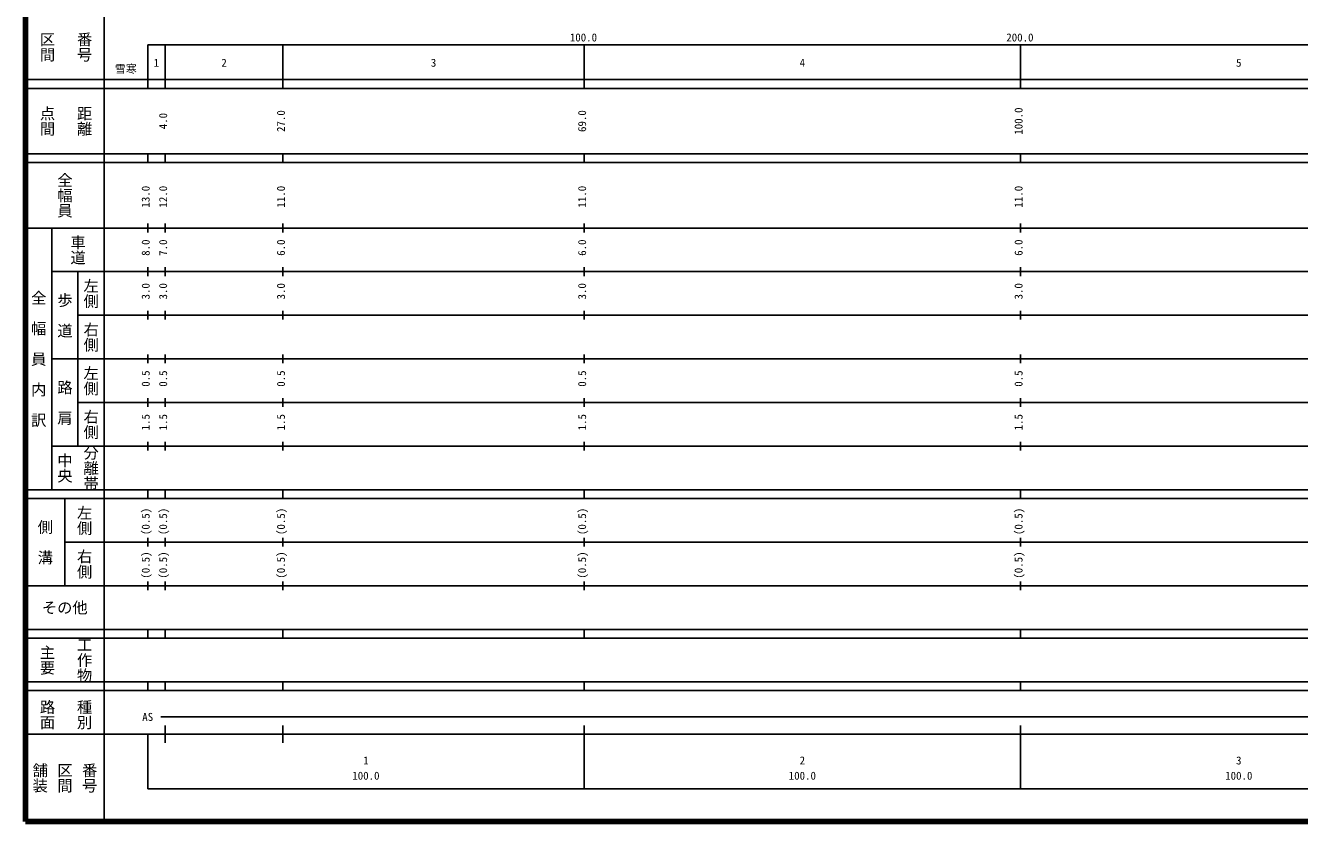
# Model space of a CAD drawing. Units: millimetres on the paper, enlarged 1000 times. Extents: x 40000 to 680000, y 20000 to 380000.
# Drawn here: x 40000 to 331912, y 20000 to 202409 of the extents above; entities that cross this region are included whole.
import ezdxf
from ezdxf.enums import TextEntityAlignment as Align

# ---------------------------------------------------------------- set-up
doc = ezdxf.new("R2010")
doc.units = ezdxf.units.MM
doc.header["$LTSCALE"] = 1000
doc.layers.add('M-TTL', color=2, linetype='Continuous', lineweight=140)
doc.layers.add('M-TTL-BAND', color=7, linetype='Continuous', lineweight=25)
doc.styles.add('@ＭＳ ゴシック', font='')
doc.styles.add('ＭＳ ゴシック', font='')
doc.styles.get('@ＭＳ ゴシック').set_extended_font_data('@MS Gothic')
doc.styles.get('ＭＳ ゴシック').set_extended_font_data('MS Gothic')

msp = doc.modelspace()

# ---------------------------------------------------------------- linework, layer by layer
at = {"layer": 'M-TTL'}
for p, q in [((40000, 380000), (40000, 20000)), ((40000, 20000), (680000, 20000))]:
    msp.add_line(p, q, dxfattribs=at)
at = {"layer": 'M-TTL-BAND'}
for p, q in [((58000, 370000), (58000, 20000)), ((68000, 198000), (579000, 198000)), ((68000, 198000), (68000, 188000)), ((72000, 188000), (72000, 198000)), ((99000, 188000), (99000, 198000)), ((168000, 188000), (168000, 198000)), ((268000, 188000), (268000, 198000)), ((40000, 190000), (579000, 190000)), ((40000, 188000), (579000, 188000)), ((40000, 173000), (579000, 173000)), ((68000, 171000), (68000, 173000)), ((72000, 171000), (72000, 173000)), ((99000, 171000), (99000, 173000)), ((168000, 171000), (168000, 173000)), ((268000, 171000), (268000, 173000)), ((40000, 171000), (579000, 171000)), ((40000, 156000), (579000, 156000)), ((46000, 96000), (46000, 156000)), ((68000, 155000), (68000, 157000)), ((72000, 155000), (72000, 157000)), ((99000, 155000), (99000, 157000)), ((168000, 155000), (168000, 157000)), ((268000, 155000), (268000, 157000)), ((46000, 146000), (579000, 146000)), ((52000, 146000), (52000, 106000)), ((68000, 145000), (68000, 147000)), ((72000, 145000), (72000, 147000)), ((99000, 145000), (99000, 147000)), ((168000, 145000), (168000, 147000)), ((268000, 145000), (268000, 147000)), ((52000, 136000), (579000, 136000)), ((68000, 135000), (68000, 137000)), ((72000, 135000), (72000, 137000)), ((99000, 135000), (99000, 137000)), ((168000, 135000), (168000, 137000)), ((268000, 135000), (268000, 137000)), ((46000, 126000), (579000, 126000)), ((68000, 125000), (68000, 127000)), ((72000, 125000), (72000, 127000)), ((99000, 125000), (99000, 127000)), ((168000, 125000), (168000, 127000)), ((268000, 125000), (268000, 127000)), ((68000, 115000), (68000, 117000)), ((72000, 115000), (72000, 117000)), ((99000, 115000), (99000, 117000)), ((168000, 115000), (168000, 117000)), ((268000, 115000), (268000, 117000)), ((52000, 116000), (579000, 116000)), ((46000, 106000), (579000, 106000)), ((68000, 105000), (68000, 107000)), ((72000, 105000), (72000, 107000)), ((99000, 105000), (99000, 107000)), ((168000, 105000), (168000, 107000)), ((268000, 105000), (268000, 107000)), ((40000, 96000), (579000, 96000)), ((40000, 94000), (579000, 94000)), ((49000, 94000), (49000, 74000)), ((68000, 94000), (68000, 96000)), ((72000, 94000), (72000, 96000)), ((99000, 94000), (99000, 96000)), ((168000, 94000), (168000, 96000)), ((268000, 94000), (268000, 96000)), ((68000, 83000), (68000, 85000)), ((72000, 83000), (72000, 85000)), ((99000, 83000), (99000, 85000)), ((168000, 83000), (168000, 85000)), ((268000, 83000), (268000, 85000)), ((49000, 84000), (579000, 84000)), ((40000, 74000), (579000, 74000)), ((68000, 73000), (68000, 75000)), ((72000, 73000), (72000, 75000)), ((99000, 73000), (99000, 75000)), ((168000, 73000), (168000, 75000)), ((268000, 73000), (268000, 75000)), ((40000, 64000), (579000, 64000)), ((40000, 62000), (579000, 62000)), ((68000, 62000), (68000, 64000)), ((72000, 62000), (72000, 64000)), ((99000, 62000), (99000, 64000)), ((168000, 62000), (168000, 64000)), ((268000, 62000), (268000, 64000)), ((40000, 52000), (579000, 52000)), ((40000, 50000), (579000, 50000)), ((68000, 50000), (68000, 52000)), ((72000, 50000), (72000, 52000)), ((99000, 50000), (99000, 52000)), ((168000, 50000), (168000, 52000)), ((268000, 50000), (268000, 52000)), ((71000, 44000), (565000, 44000)), ((72000, 38000), (72000, 42000)), ((99000, 38000), (99000, 42000)), ((168000, 27500), (168000, 42000)), ((268000, 27500), (268000, 42000)), ((40000, 40000), (579000, 40000)), ((68000, 40000), (68000, 27500)), ((68000, 27500), (579000, 27500))]:
    msp.add_line(p, q, dxfattribs=at)

# ---------------------------------------------------------------- texts
at = {"layer": 'M-TTL-BAND', "style": '@ＭＳ ゴシック'}
for s, p in [('区間', (45000, 197500)), ('番号', (53500, 197500)), ('点間', (45000, 180500)), ('距離', (53500, 180500)), ('全幅員', (49000, 163500)), ('車道', (52000, 151000)), ('左側', (55000, 141000)), ('全\u3000幅\u3000員\u3000内\u3000訳', (43000, 126000)), ('歩\u3000道', (49000, 136000)), ('右側', (55000, 131000)), ('左側', (55000, 121000)), ('路\u3000肩', (49000, 116000)), ('右側', (55000, 111000)), ('分離帯', (55000, 101000)), ('中央', (49000, 101000)), ('左側', (53500, 89000)), ('側\u3000溝', (44500, 84000)), ('右側', (53500, 79000)), ('工作物', (53500, 57000)), ('主要', (45000, 57000)), ('路面', (45000, 44500)), ('種別', (53500, 44500)), ('舗装', (43333, 30000)), ('区間', (49000, 30000)), ('番号', (54667, 30000))]:
    msp.add_text(s, height=2566, rotation=270, dxfattribs=at).set_placement(p, align=Align.MIDDLE_CENTER)
at = {"layer": 'M-TTL-BAND', "style": 'ＭＳ ゴシック'}
for s, p in [('100.0', (167844, 198195)), ('200.0', (267844, 198195)), ('1', (70000, 192405)), ('2', (85500, 192405)), ('3', (133500, 192405)), ('4', (218000, 192405)), ('5', (318000, 192405)), ('AS', (68000, 42500)), ('1', (118000, 32523)), ('2', (218000, 32523)), ('3', (318000, 32523)), ('100.0', (118000, 29033)), ('100.0', (218000, 29033)), ('100.0', (318000, 29033))]:
    msp.add_text(s, height=1833, dxfattribs=at).set_placement(p, align=Align.BOTTOM_CENTER)
msp.add_text('雪寒', height=1833, dxfattribs=at).set_placement((65500, 191000), align=Align.BOTTOM_RIGHT)
for s, p in [('4.0', (73000, 180500)), ('27.0', (100000, 180500)), ('69.0', (169000, 180500)), ('100.0', (269000, 180500)), ('13.0', (69000, 163174)), ('12.0', (73000, 163174)), ('11.0', (100000, 163174)), ('11.0', (169000, 163174)), ('11.0', (269000, 163174)), ('8.0', (69000, 151500)), ('7.0', (73000, 151500)), ('6.0', (100000, 151500)), ('6.0', (169000, 151500)), ('6.0', (269000, 151500)), ('3.0', (69000, 141500)), ('3.0', (73000, 141500)), ('3.0', (100000, 141500)), ('3.0', (169000, 141500)), ('3.0', (269000, 141500)), ('0.5', (69000, 121500)), ('0.5', (73000, 121500)), ('0.5', (100000, 121500)), ('0.5', (169000, 121500)), ('0.5', (269000, 121500)), ('1.5', (69000, 111500)), ('1.5', (73000, 111500)), ('1.5', (100000, 111500)), ('1.5', (169000, 111500)), ('1.5', (269000, 111500)), ('(0.5)', (69000, 88764)), ('(0.5)', (73000, 88764)), ('(0.5)', (100000, 88764)), ('(0.5)', (169000, 88764)), ('(0.5)', (269000, 88764)), ('(0.5)', (69000, 78764)), ('(0.5)', (73000, 78764)), ('(0.5)', (100000, 78764)), ('(0.5)', (169000, 78764)), ('(0.5)', (269000, 78764))]:
    msp.add_text(s, height=1833, rotation=90, dxfattribs=at).set_placement(p, align=Align.BOTTOM_CENTER)
msp.add_text('その他', height=2566, dxfattribs=at).set_placement((49000, 69000), align=Align.MIDDLE_CENTER)

doc.saveas('drawing.dxf')
